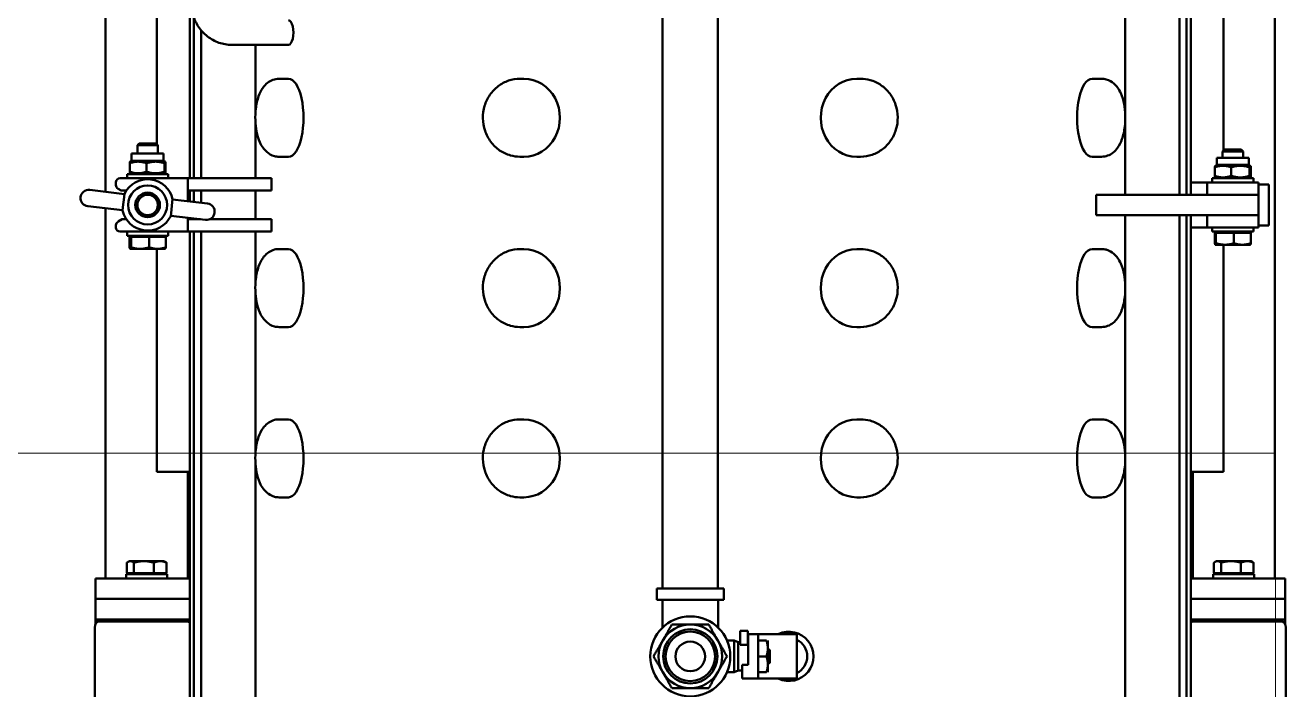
# Model space of a CAD drawing. Extents: x -3873 to 164127, y 7129 to 96529.
# Drawn here: x 50337 to 50951, y 56961 to 57285 of the extents above; entities that cross this region are included whole.
import ezdxf

# ---------------------------------------------------------------- set-up
doc = ezdxf.new("R2010")
doc.units = 0
doc.layers.get('0').update_dxf_attribs({"linetype": 'CONTINUOUS'})
doc.layers.add('LAYOUT Kromeka', color=1, linetype='CONTINUOUS', lineweight=5)
doc.layers.add('Visible (ISO)', color=7, linetype='CONTINUOUS', lineweight=50)

# ---------------------------------------------------------------- blocks, each defined once
blk = doc.blocks.new('defeathering_gibletpump_murzan_4b1')
at = {"ltscale": 20}
for p, q in [((0.000005, 375.000005), (-0.000005, -375.000005)), ((490.000175, 374.999995), (0.000005, 375.000005))]:
    blk.add_line(p, q, dxfattribs=at)
blk = doc.blocks.new('FP02-1500_Feet_deskinner')
at = {"layer": 'Visible (ISO)', "color": 0}
for p, q in [((-211.96, 1577.36), (-211.96, 1730.73)), ((212.04, 1577.36), (212.04, 1730.73)), ((-238.46, 1464.48), (-238.46, 1725.73)), ((238.54, 1456.48), (238.54, 1725.73)), ((-244, 1703.48), (-244, 1464.48)), ((-242, 1703.48), (-242, 1464.48)), ((242, 1456.48), (242, 1703.48)), ((244, 1456.48), (244, 1703.48)), ((-290.35, 1699.48), (-290.35, 1657.48)), ((290.35, 1657.48), (290.35, 1699.48)), ((17.93, 1679.23), (21.49, 1679.23)), ((21.49, 1679.23), (21.49, 1663.73)), ((23.44, 1678.45), (21.49, 1679.23)), ((23.44, 1664.5), (23.44, 1678.45)), ((23.44, 1678.45), (25.39, 1678.45)), ((33.19, 1682.33), (25.39, 1682.33)), ((25.39, 1675.55), (25.39, 1682.33)), ((33.19, 1682.33), (33.19, 1660.63)), ((33.19, 1682.33), (51.94, 1682.33)), ((37.15, 1679.23), (33.19, 1679.23)), ((37.84, 1679.23), (37.84, 1675.35)), ((51.94, 1660.63), (51.94, 1682.33)), ((28.29, 1675.55), (25.39, 1675.55)), ((28.29, 1675.55), (28.29, 1660.63)), ((37.84, 1675.35), (37.84, 1667.6)), ((38.82, 1674.58), (37.84, 1675.35)), ((38.82, 1674.58), (38.82, 1668.38)), ((28.1, 1665.82), (24.39, 1665.82)), ((24.39, 1665.82), (24.39, 1659.08)), ((28.1, 1665.82), (28.1, 1659.08)), ((37.15, 1671.48), (33.19, 1671.48)), ((38.82, 1668.38), (37.84, 1667.6)), ((37.84, 1667.6), (37.84, 1663.73)), ((17.93, 1663.73), (21.49, 1663.73)), ((23.44, 1664.5), (21.49, 1663.73)), ((23.44, 1664.5), (24.39, 1664.5)), ((28.1, 1664.5), (28.29, 1664.5)), ((28.1, 1663.12), (28.29, 1663.12)), ((28.1, 1660.63), (28.29, 1660.63)), ((28.29, 1660.63), (33.19, 1660.63)), ((37.15, 1663.73), (33.19, 1663.73)), ((33.19, 1660.63), (51.94, 1660.63)), ((-290, 1655.82), (-290, 1653.48)), ((-290, 1643.48), (-290, 1653.48)), ((-287, 1653.48), (-290, 1653.48)), ((-288.23, 1654.48), (-245.1, 1654.48)), ((-286.5, 1653.48), (-287, 1653.48)), ((-244, 1653.48), (-286.5, 1653.48)), ((-245.1, 1654.48), (-244, 1654.48)), ((-211.96, 1577.36), (-211.96, 1655.6)), ((-13.56, 1657.5), (-13.56, 1653.48)), ((-13.56, 1653.48), (-13.56, 1643.92)), ((13.64, 1653.48), (13.64, 1657.5)), ((13.64, 1653.48), (13.64, 1643.92)), ((24.39, 1659.08), (28.1, 1659.08)), ((212.04, 1577.36), (212.04, 1655.6)), ((244, 1654.48), (245.1, 1654.48)), ((244, 1653.48), (286.5, 1653.48)), ((245.1, 1654.48), (288.23, 1654.48)), ((287, 1653.48), (286.5, 1653.48)), ((290, 1653.48), (287, 1653.48)), ((290, 1653.48), (290, 1655.82)), ((290, 1653.48), (290, 1643.48)), ((-290, 1633.48), (-290, 1643.48)), ((-287, 1643.48), (-290, 1643.48)), ((-290, 1643.48), (-287, 1643.48)), ((-244, 1643.48), (-287, 1643.48)), ((-244, 1643.48), (-287, 1643.48)), ((-16.28, 1643.92), (16.36, 1643.92)), ((-16.28, 1643.92), (-16.28, 1638.48)), ((16.36, 1643.92), (16.36, 1638.48)), ((287, 1643.48), (244, 1643.48)), ((287, 1643.48), (244, 1643.48)), ((290, 1643.48), (287, 1643.48)), ((287, 1643.48), (290, 1643.48)), ((290, 1643.48), (290, 1633.48)), ((-16.28, 1638.48), (16.36, 1638.48)), ((-13.46, 266.48), (-13.46, 1638.48)), ((13.54, 266.48), (13.54, 1638.48)), ((-290, 1633.48), (-287, 1633.48)), ((-244, 1633.48), (-287, 1633.48)), ((-285, 1633.48), (-285, 1453.14)), ((-275, 1631.48), (-275, 1633.48)), ((-275, 1631.48), (-255, 1631.48)), ((-274.69, 1630.88), (-274.69, 1625.84)), ((-274.69, 1630.88), (-271.2, 1630.88)), ((-272.7, 1630.88), (-272.7, 1631.48)), ((-271.2, 1630.88), (-271.2, 1625.84)), ((-271.2, 1630.88), (-261.52, 1630.88)), ((-261.52, 1630.88), (-261.52, 1625.84)), ((-261.52, 1630.88), (-255.31, 1630.88)), ((-257.3, 1630.88), (-257.3, 1631.48)), ((-255.31, 1630.88), (-255.31, 1625.84)), ((-255, 1631.48), (-255, 1633.48)), ((-245, 1633.48), (-245, 1581.48)), ((287, 1633.48), (244, 1633.48)), ((245, 1633.48), (245, 1581.48)), ((255, 1631.48), (255, 1633.48)), ((255, 1631.48), (275, 1631.48)), ((255.31, 1630.88), (255.31, 1625.84)), ((255.31, 1630.88), (258.8, 1630.88)), ((257.3, 1630.88), (257.3, 1631.48)), ((258.8, 1630.88), (258.8, 1625.84)), ((258.8, 1630.88), (268.48, 1630.88)), ((268.48, 1630.88), (268.48, 1625.84)), ((268.48, 1630.88), (274.69, 1630.88)), ((272.7, 1630.88), (272.7, 1631.48)), ((274.69, 1630.88), (274.69, 1625.84)), ((275, 1631.48), (275, 1633.48)), ((285, 1633.48), (285, 271.48)), ((287, 1633.48), (290, 1633.48)), ((-273.5, 1625.08), (-274.09, 1625.42)), ((-273.5, 1625.08), (-272.95, 1625.08)), ((-272.95, 1625.08), (-266.36, 1625.08)), ((-266.36, 1625.08), (-258.41, 1625.08)), ((-258.41, 1625.08), (-256.5, 1625.08)), ((-256.5, 1625.08), (-255.91, 1625.42)), ((256.5, 1625.08), (255.91, 1625.42)), ((256.5, 1625.08), (257.05, 1625.08)), ((257.05, 1625.08), (263.64, 1625.08)), ((263.64, 1625.08), (271.59, 1625.08)), ((271.59, 1625.08), (273.5, 1625.08)), ((273.5, 1625.08), (274.09, 1625.42)), ((-195.82, 1593.98), (-200.44, 1593.98)), ((-195.82, 1593.98), (-200.44, 1593.98)), ((-81.09, 1593.98), (-83, 1593.98)), ((-81.09, 1593.98), (-83, 1593.98)), ((81.17, 1593.98), (83.08, 1593.98)), ((81.17, 1593.98), (83.08, 1593.98)), ((195.9, 1593.98), (200.52, 1593.98)), ((195.9, 1593.98), (200.52, 1593.98)), ((-260, 1581.48), (-260, 1472.88)), ((-260, 1581.48), (-256.5, 1581.48)), ((-244, 1581.48), (-256.5, 1581.48)), ((244, 1581.48), (256.5, 1581.48)), ((260, 1581.48), (256.5, 1581.48)), ((260, 1581.48), (260, 1470.88)), ((-211.96, 1494.36), (-211.96, 1572.6)), ((-211.96, 1494.36), (-211.96, 1572.6)), ((212.04, 1494.36), (212.04, 1572.6)), ((212.04, 1494.36), (212.04, 1572.6)), ((-195.82, 1555.98), (-200.44, 1555.98)), ((-195.82, 1555.98), (-200.44, 1555.98)), ((-81.09, 1555.98), (-83, 1555.98)), ((-81.09, 1555.98), (-83, 1555.98)), ((81.17, 1555.98), (83.08, 1555.98)), ((81.17, 1555.98), (83.08, 1555.98)), ((195.9, 1555.98), (200.52, 1555.98)), ((195.9, 1555.98), (200.52, 1555.98)), ((-195.82, 1510.98), (-200.44, 1510.98)), ((-81.09, 1510.98), (-83, 1510.98)), ((81.17, 1510.98), (83.08, 1510.98)), ((195.9, 1510.98), (200.52, 1510.98)), ((-211.96, 1464.48), (-211.96, 1489.6)), ((212.04, 1456.48), (212.04, 1489.6)), ((-273.41, 1467.08), (-273.41, 1472.12)), ((-273.04, 1472.88), (-273.07, 1472.86)), ((-273.01, 1472.88), (-273.04, 1472.88)), ((-268.19, 1472.88), (-273.01, 1472.88)), ((-272.62, 1467.08), (-272.62, 1472.12)), ((-259.71, 1472.88), (-268.19, 1472.88)), ((-263.75, 1467.08), (-263.75, 1472.12)), ((-256.04, 1472.88), (-259.71, 1472.88)), ((-256.04, 1472.88), (-256.01, 1472.86)), ((-255.67, 1467.08), (-255.67, 1472.12)), ((-195.82, 1472.98), (-200.44, 1472.98)), ((-81.09, 1472.98), (-83, 1472.98)), ((81.17, 1472.98), (83.08, 1472.98)), ((195.9, 1472.98), (200.52, 1472.98)), ((255.77, 1465.08), (255.77, 1470.12)), ((256.04, 1470.88), (256.03, 1470.87)), ((256.05, 1470.88), (256.04, 1470.88)), ((260.72, 1470.88), (256.05, 1470.88)), ((256.33, 1465.08), (256.33, 1470.12)), ((269.2, 1470.88), (260.72, 1470.88)), ((265.1, 1465.08), (265.1, 1470.12)), ((273.04, 1470.88), (269.2, 1470.88)), ((273.04, 1470.88), (273.05, 1470.87)), ((273.31, 1465.08), (273.31, 1470.12)), ((-244.96, 1464.48), (-277.96, 1464.48)), ((-254.54, 1466.48), (-274.54, 1466.48)), ((-274.54, 1466.48), (-274.54, 1464.48)), ((-272.62, 1467.08), (-273.41, 1467.08)), ((-263.75, 1467.08), (-272.62, 1467.08)), ((-272.24, 1467.08), (-272.24, 1466.48)), ((-267.97, 1463.67), (-268.14, 1463.45)), ((-267.97, 1463.67), (-263.98, 1464.13)), ((-263.98, 1464.13), (-263.76, 1463.95)), ((-255.67, 1467.08), (-263.75, 1467.08)), ((-256.84, 1467.08), (-256.84, 1466.48)), ((-254.54, 1466.48), (-254.54, 1464.48)), ((-244.96, 1458.48), (-244.96, 1464.48)), ((-204.09, 1464.48), (-244.96, 1464.48)), ((-244.96, 1457.76), (-244.96, 1464.48)), ((-204.09, 1464.48), (-204.09, 1458.48)), ((274.54, 1464.48), (254.54, 1464.48)), ((254.54, 1464.48), (254.54, 1462.48)), ((256.33, 1465.08), (255.77, 1465.08)), ((265.1, 1465.08), (256.33, 1465.08)), ((256.84, 1465.08), (256.84, 1464.48)), ((273.31, 1465.08), (265.1, 1465.08)), ((272.24, 1465.08), (272.24, 1464.48)), ((274.54, 1464.48), (274.54, 1462.48)), ((-279.96, 1462.48), (-279.96, 1461.37)), ((-278.96, 1459.63), (-276.96, 1458.48)), ((-277.04, 1458.48), (-277.04, 1458.53)), ((-277.04, 1458.48), (-276.96, 1458.48)), ((-276.96, 1458.48), (-276.96, 1458.48)), ((-274.9, 1458.48), (-276.96, 1458.48)), ((-274.9, 1458.48), (-276.96, 1458.48)), ((-252.94, 1453.93), (-253.29, 1456.93)), ((-236.3, 1458.77), (-253.28, 1456.8)), ((-238.78, 1458.48), (-244.96, 1458.48)), ((-244, 1458.48), (-244, 1457.88)), ((-242, 1458.48), (-242, 1458.11)), ((-204.09, 1458.48), (-234.29, 1458.48)), ((-211.96, 1444.48), (-211.96, 1458.48)), ((244, 1462.48), (252.04, 1462.48)), ((252.04, 1456.48), (252.04, 1462.48)), ((277.04, 1462.48), (252.04, 1462.48)), ((277.04, 1462.48), (277.04, 1456.48)), ((277.04, 1461.48), (282.04, 1461.48)), ((282.04, 1461.48), (282.04, 1441.48)), ((-293.7, 1452.14), (-276.72, 1454.1)), ((-276.74, 1454.22), (-276.39, 1451.23)), ((-276.14, 1449.03), (-276.39, 1451.23)), ((-252.94, 1453.93), (-252.69, 1451.73)), ((-252.34, 1448.74), (-252.69, 1451.73)), ((-235.38, 1450.82), (-252.36, 1448.86)), ((-238.46, 1444.48), (-238.46, 1450.46)), ((197.96, 1456.48), (247.04, 1456.48)), ((197.96, 1446.48), (197.96, 1456.48)), ((277.04, 1456.48), (247.04, 1456.48)), ((277.04, 1456.48), (277.04, 1446.48)), ((-292.78, 1444.19), (-275.8, 1446.15)), ((-285, 1445.09), (-285, 455.14)), ((-277.36, 1444.48), (-278.96, 1443.56)), ((-277.36, 1444.48), (-274.9, 1444.48)), ((-276.14, 1449.03), (-275.79, 1446.03)), ((-244.96, 1438.48), (-244.96, 1449.71)), ((-244.96, 1438.48), (-244.96, 1444.48)), ((-204.09, 1444.48), (-244.96, 1444.48)), ((-244, 1449.82), (-244, 1444.48)), ((-242, 1450.05), (-242, 1444.48)), ((-204.09, 1444.48), (-204.09, 1438.48)), ((197.96, 1446.48), (247.04, 1446.48)), ((212.04, 1411.36), (212.04, 1446.48)), ((238.54, 458.48), (238.54, 1446.48)), ((242, 458.48), (242, 1446.48)), ((244, 458.48), (244, 1446.48)), ((247.04, 1446.48), (277.04, 1446.48)), ((252.04, 1440.48), (252.04, 1446.48)), ((277.04, 1446.48), (277.04, 1440.48)), ((-279.96, 1441.82), (-279.96, 1440.48)), ((-277.96, 1438.48), (-244.96, 1438.48)), ((-274.54, 1438.48), (-274.54, 1436.48)), ((-265.1, 1438.83), (-265.32, 1439)), ((-261.11, 1439.29), (-265.1, 1438.83)), ((-261.11, 1439.29), (-260.94, 1439.51)), ((-254.54, 1438.48), (-254.54, 1436.48)), ((-204.09, 1438.48), (-244.96, 1438.48)), ((-244, 1438.48), (-244, 466.48)), ((-242, 1438.48), (-242, 1360.14)), ((-238.46, 1366.31), (-238.46, 1438.48)), ((-211.96, 1411.36), (-211.96, 1438.48)), ((252.04, 1440.48), (244, 1440.48)), ((252.04, 1440.48), (277.04, 1440.48)), ((254.54, 1440.48), (254.54, 1438.48)), ((274.54, 1438.48), (254.54, 1438.48)), ((256.74, 1438.48), (256.02, 1438.06)), ((272.34, 1438.48), (273.06, 1438.06)), ((274.54, 1440.48), (274.54, 1438.48)), ((277.04, 1441.48), (282.04, 1441.48)), ((-254.54, 1436.48), (-274.54, 1436.48)), ((-273.28, 1435.32), (-273.28, 1431.14)), ((-272.34, 1436.48), (-273.05, 1436.07)), ((-265.05, 1435.32), (-265.05, 1431.14)), ((-256.74, 1436.48), (-256.03, 1436.07)), ((-256.31, 1435.32), (-256.31, 1431.14)), ((-255.8, 1435.32), (-255.8, 1431.14)), ((255.7, 1437.32), (255.7, 1433.14)), ((256.74, 1431.98), (256.02, 1432.4)), ((272.34, 1431.98), (256.74, 1431.98)), ((256.74, 1431.98), (256.74, 1428.48)), ((263.8, 1437.32), (263.8, 1433.14)), ((272.34, 1431.98), (273.06, 1432.4)), ((272.34, 1431.98), (272.34, 1428.48)), ((272.65, 1437.32), (272.65, 1433.14)), ((273.38, 1437.32), (273.38, 1433.14)), ((-272.34, 1429.98), (-273.05, 1430.39)), ((-256.74, 1429.98), (-272.34, 1429.98)), ((-272.34, 1429.98), (-272.34, 1426.48)), ((-256.74, 1426.48), (-272.34, 1426.48)), ((-269.54, 1426.48), (-269.54, 1422.4)), ((-259.54, 1426.48), (-259.54, 1422.4)), ((-256.74, 1429.98), (-256.03, 1430.39)), ((-256.74, 1429.98), (-256.74, 1426.48)), ((-195.82, 1427.98), (-200.44, 1427.98)), ((-81.09, 1427.98), (-83, 1427.98)), ((81.17, 1427.98), (83.08, 1427.98)), ((195.9, 1427.98), (200.52, 1427.98)), ((272.34, 1428.48), (256.74, 1428.48)), ((259.54, 1428.48), (259.54, 1425.4)), ((269.54, 1428.48), (269.54, 1425.4)), ((-269.54, 1422.4), (-259.54, 1422.4)), ((-268.62, 1421.48), (-269.54, 1422.4)), ((-260.46, 1421.48), (-268.62, 1421.48)), ((-260.46, 1421.48), (-259.54, 1422.4)), ((-260, 1421.94), (-260, 474.88)), ((259.54, 1425.4), (269.54, 1425.4)), ((260.46, 1424.48), (259.54, 1425.4)), ((260, 1424.94), (260, 472.88)), ((268.62, 1424.48), (260.46, 1424.48)), ((268.62, 1424.48), (269.54, 1425.4)), ((-211.96, 1373.48), (-211.96, 1406.6)), ((212.04, 1328.36), (212.04, 1406.6)), ((-195.82, 1389.98), (-200.44, 1389.98)), ((-81.09, 1389.98), (-83, 1389.98)), ((81.17, 1389.98), (83.08, 1389.98)), ((195.9, 1389.98), (200.52, 1389.98)), ((-223.51, 1373.48), (-195.79, 1373.48))]:
    blk.add_line(p, q, dxfattribs=at)
for centre, radius in [((0.04, 1671.48), 19.5), ((0.04, 1671.48), 13.22), ((0.04, 1671.48), 12.06), ((0.04, 1671.48), 7.24), ((-264.54, 1451.48), 9.5), ((-264.54, 1451.48), 9.5), ((-264.54, 1451.48), 6), ((-264.54, 1451.48), 5)]:
    blk.add_circle(centre, radius, dxfattribs=at)
for centre, radius, start, end in [((0.04, 1671.48), 15.5, 90, 150), ((0.04, 1671.48), 15.5, 30, 90), ((0.04, 1671.48), 15.5, 150, 210), ((0.04, 1671.48), 15.5, 330, 30), ((48.04, 1671.48), 12, 244.71128, 115.28872), ((48.04, 1671.48), 9, 295.67929, 64.32071), ((0.04, 1671.48), 15.5, 210, 270), ((0.04, 1671.48), 15.5, 270, 330), ((-286.5, 1656.98), 3.5, 216.45459, 270), ((286.5, 1656.98), 3.5, 270, 323.54541), ((-277.96, 1462.48), 2, 90, 180), ((-264.54, 1451.48), 12.5, 25.85323, 167.3223), ((-277.96, 1461.37), 2, 180, 240), ((-235.84, 1454.79), 4, 276.58776, 96.58776), ((-293.24, 1448.17), 4, 96.58776, 276.58776), ((-264.54, 1451.48), 12.5, 167.3223, 167.91641), ((-264.54, 1451.48), 12.5, 205.24226, 205.85323), ((-264.54, 1451.48), 12.5, 205.85323, 347.3223), ((-277.96, 1441.82), 2, 120, 180), ((-277.96, 1440.48), 2, 180, 270)]:
    blk.add_arc(centre, radius, start, end, dxfattribs=at)
for centre, major_axis, ratio, start_param, end_param in [((-288.23, 1657.48), (0, -3), 0.707107, 4.712389, 6.283185), ((-245.1, 1657.48), (0, -3), 0.707107, 0, 0.544443), ((245.1, 1657.48), (0, -3), 0.707107, 5.738743, 6.283185), ((288.23, 1657.48), (0, -3), 0.707107, 0, 1.570796), ((-195.82, 1574.98), (0, -19), 0.382683, 0, 3.141593), ((-195.82, 1574.98), (0, -19), 0.382683, 0, 3.141593), ((-81.09, 1574.98), (0, -19), 0.92388, 0, 3.141593), ((-81.09, 1574.98), (0, -19), 0.92388, 0, 3.141593), ((81.17, 1574.98), (0, 19), 0.92388, 0, 3.141593), ((81.17, 1574.98), (0, 19), 0.92388, 0, 3.141593), ((195.9, 1574.98), (0, 19), 0.382683, 0, 3.141593), ((195.9, 1574.98), (0, 19), 0.382683, 0, 3.141593), ((-195.82, 1491.98), (0, -19), 0.382683, 0, 3.141593), ((-81.09, 1491.98), (0, -19), 0.92388, 0, 3.141593), ((81.17, 1491.98), (0, 19), 0.92388, 0, 3.141593), ((195.9, 1491.98), (0, 19), 0.382683, 0, 3.141593), ((-195.82, 1408.98), (0, -19), 0.382683, 0, 3.141593), ((-81.09, 1408.98), (0, -19), 0.92388, 0, 3.141593), ((81.17, 1408.98), (0, 19), 0.92388, 0, 3.141593), ((195.9, 1408.98), (0, 19), 0.382683, 0, 3.141593), ((-195.79, 1367.48), (0, -6), 0.382683, 0, 3.141593)]:
    blk.add_ellipse(centre, major_axis=major_axis, ratio=ratio, start_param=start_param, end_param=end_param, dxfattribs=at)
for points, weights in [([(-8.91, 1686.98), (-11.31, 1682.83), (-13.38, 1679.23)], [1.69574801376, 1.8269145791, 1.8269145791]), ([(0.04, 1686.98), (-4.11, 1686.98), (-8.91, 1686.98)], [1.8269145791, 1.8269145791, 1.69574801376]), ([(8.99, 1686.98), (4.19, 1686.98), (0.04, 1686.98)], [1.69574801376, 1.8269145791, 1.8269145791]), ([(13.46, 1679.23), (11.39, 1682.83), (8.99, 1686.98)], [1.8269145791, 1.8269145791, 1.69574801376]), ([(-13.38, 1679.23), (-15.46, 1675.63), (-17.86, 1671.48)], [1.8269145791, 1.8269145791, 1.69574801376]), ([(17.94, 1671.48), (15.54, 1675.63), (13.46, 1679.23)], [1.69574801376, 1.8269145791, 1.8269145791]), ([(37.15, 1679.23), (37.84, 1677.15), (37.84, 1675.35)], [1.51423404469, 1.63136045566, 1.63136045566]), ([(37.84, 1675.35), (37.84, 1673.56), (37.15, 1671.48)], [1.63136045566, 1.63136045566, 1.51423404469]), ([(-17.86, 1671.48), (-15.46, 1667.33), (-13.38, 1663.73)], [1.69574801376, 1.8269145791, 1.8269145791]), ([(13.46, 1663.73), (15.54, 1667.33), (17.94, 1671.48)], [1.8269145791, 1.8269145791, 1.69574801376]), ([(37.15, 1671.48), (37.84, 1669.4), (37.84, 1667.6)], [1.51423404469, 1.63136045566, 1.63136045566]), ([(37.84, 1667.6), (37.84, 1665.81), (37.15, 1663.73)], [1.63136045566, 1.63136045566, 1.51423404469]), ([(-13.38, 1663.73), (-11.31, 1660.13), (-8.91, 1655.98)], [1.8269145791, 1.8269145791, 1.69574801376]), ([(8.99, 1655.98), (11.39, 1660.13), (13.46, 1663.73)], [1.69574801376, 1.8269145791, 1.8269145791]), ([(-8.91, 1655.98), (-4.11, 1655.98), (0.04, 1655.98)], [1.69574801376, 1.8269145791, 1.8269145791]), ([(0.04, 1655.98), (4.19, 1655.98), (8.99, 1655.98)], [1.8269145791, 1.8269145791, 1.69574801376]), ([(-274.69, 1625.84), (-273.75, 1625.08), (-272.95, 1625.08)], [1, 1.0379548493, 1]), ([(-272.95, 1625.08), (-272.14, 1625.08), (-271.2, 1625.84)], [1, 1.0379548493, 1]), ([(-271.2, 1625.84), (-268.61, 1625.08), (-266.36, 1625.08)], [1, 1.0379548493, 1]), ([(-266.36, 1625.08), (-264.11, 1625.08), (-261.52, 1625.84)], [1, 1.0379548493, 1]), ([(-261.52, 1625.84), (-259.85, 1625.08), (-258.41, 1625.08)], [1, 1.0379548493, 1]), ([(-258.41, 1625.08), (-256.97, 1625.08), (-255.31, 1625.84)], [1, 1.0379548493, 1]), ([(-255.31, 1625.84), (-255.62, 1625.59), (-255.91, 1625.42)], [1, 1.01227258353, 1.01660856295]), ([(255.31, 1625.84), (256.25, 1625.08), (257.05, 1625.08)], [1, 1.0379548493, 1]), ([(257.05, 1625.08), (257.86, 1625.08), (258.8, 1625.84)], [1, 1.0379548493, 1]), ([(258.8, 1625.84), (261.39, 1625.08), (263.64, 1625.08)], [1, 1.0379548493, 1]), ([(263.64, 1625.08), (265.89, 1625.08), (268.48, 1625.84)], [1, 1.0379548493, 1]), ([(268.48, 1625.84), (270.15, 1625.08), (271.59, 1625.08)], [1, 1.0379548493, 1]), ([(271.59, 1625.08), (273.03, 1625.08), (274.69, 1625.84)], [1, 1.0379548493, 1]), ([(274.69, 1625.84), (274.38, 1625.59), (274.09, 1625.42)], [1, 1.01227258353, 1.01660856295]), ([(-273.01, 1472.88), (-273.2, 1472.88), (-273.41, 1472.12)], [1, 1.0379548493, 1]), ([(-272.62, 1472.12), (-272.83, 1472.88), (-273.01, 1472.88)], [1, 1.0379548493, 1]), ([(-268.19, 1472.88), (-270.24, 1472.88), (-272.62, 1472.12)], [1, 1.0379548493, 1]), ([(-263.75, 1472.12), (-266.13, 1472.88), (-268.19, 1472.88)], [1, 1.0379548493, 1]), ([(-259.71, 1472.88), (-261.59, 1472.88), (-263.75, 1472.12)], [1, 1.0379548493, 1]), ([(-255.67, 1472.12), (-257.84, 1472.88), (-259.71, 1472.88)], [1, 1.0379548493, 1]), ([(-256.01, 1472.86), (-255.86, 1472.77), (-255.67, 1472.12)], [1.00941284907, 1.03245002694, 1]), ([(256.05, 1470.88), (255.92, 1470.88), (255.77, 1470.12)], [1, 1.0379548493, 1]), ([(256.33, 1470.12), (256.18, 1470.88), (256.05, 1470.88)], [1, 1.0379548493, 1]), ([(260.72, 1470.88), (258.68, 1470.88), (256.33, 1470.12)], [1, 1.0379548493, 1]), ([(265.1, 1470.12), (262.75, 1470.88), (260.72, 1470.88)], [1, 1.0379548493, 1]), ([(269.2, 1470.88), (267.3, 1470.88), (265.1, 1470.12)], [1, 1.0379548493, 1]), ([(273.31, 1470.12), (271.11, 1470.88), (269.2, 1470.88)], [1, 1.0379548493, 1]), ([(273.05, 1470.87), (273.17, 1470.8), (273.31, 1470.12)], [1.00699426533, 1.03405752754, 1]), ([(-273.28, 1435.32), (-273.16, 1436.01), (-273.05, 1436.07)], [1, 1.06987761734, 1.07662835152]), ([(-265.05, 1435.32), (-269.17, 1436.73), (-273.28, 1435.32)], [1, 1.15470053838, 1]), ([(-256.31, 1435.32), (-260.68, 1436.73), (-265.05, 1435.32)], [1, 1.15470053838, 1]), ([(-255.8, 1435.32), (-256.05, 1436.73), (-256.31, 1435.32)], [1, 1.15470053838, 1]), ([(263.8, 1437.32), (259.75, 1438.73), (255.7, 1437.32)], [1, 1.15470053838, 1]), ([(255.7, 1437.32), (255.87, 1437.97), (256.02, 1438.06)], [1, 1.06650957649, 1.07583093875]), ([(255.7, 1433.14), (259.75, 1431.73), (263.8, 1433.14)], [1, 1.15470053838, 1]), ([(256.02, 1432.4), (255.87, 1432.48), (255.7, 1433.14)], [1.07583093875, 1.06650957649, 1]), ([(272.65, 1437.32), (268.23, 1438.73), (263.8, 1437.32)], [1, 1.15470053838, 1]), ([(263.8, 1433.14), (268.23, 1431.73), (272.65, 1433.14)], [1, 1.15470053838, 1]), ([(273.38, 1437.32), (273.02, 1438.73), (272.65, 1437.32)], [1, 1.15470053838, 1]), ([(272.65, 1433.14), (273.02, 1431.73), (273.38, 1433.14)], [1, 1.15470053838, 1]), ([(-273.28, 1431.14), (-269.17, 1429.73), (-265.05, 1431.14)], [1, 1.15470053838, 1]), ([(-273.05, 1430.39), (-273.16, 1430.45), (-273.28, 1431.14)], [1.07662835152, 1.06987761734, 1]), ([(-265.05, 1431.14), (-260.68, 1429.73), (-256.31, 1431.14)], [1, 1.15470053838, 1]), ([(-256.31, 1431.14), (-256.05, 1429.73), (-255.8, 1431.14)], [1, 1.15470053838, 1])]:
    blk.add_rational_spline(points, weights, degree=2, dxfattribs=at)
for points, knots in [([(-200.44, 1555.98), (-201.48, 1555.98), (-202.51, 1556.17), (-204.43, 1556.86), (-205.3, 1557.37), (-206.98, 1558.67), (-207.69, 1559.48), (-209.26, 1561.65), (-209.9, 1563.04), (-211.09, 1566.4), (-211.52, 1568.42), (-212, 1572.39), (-212.08, 1574.3), (-211.96, 1578.05), (-211.76, 1579.88), (-211.07, 1583.5), (-210.57, 1585.28), (-209.39, 1587.9), (-208.9, 1588.81), (-207.76, 1590.38), (-207.19, 1591.04), (-205.5, 1592.5), (-204.24, 1593.28), (-201.97, 1593.88), (-201.21, 1593.98), (-200.44, 1593.98)], [1.570796, 1.570796, 1.570796, 1.570796, 1.706869, 1.706869, 1.857561, 1.857561, 2.059957, 2.059957, 2.394268, 2.394268, 2.836518, 2.836518, 3.224628, 3.224628, 3.603287, 3.603287, 4.005867, 4.005867, 4.227316, 4.227316, 4.392935, 4.392935, 4.612027, 4.612027, 4.712389, 4.712389, 4.712389, 4.712389]), ([(-200.44, 1555.98), (-201.48, 1555.98), (-202.51, 1556.17), (-204.43, 1556.86), (-205.3, 1557.37), (-206.98, 1558.67), (-207.69, 1559.48), (-209.26, 1561.65), (-209.9, 1563.04), (-211.09, 1566.4), (-211.52, 1568.42), (-212, 1572.39), (-212.08, 1574.3), (-211.96, 1578.05), (-211.76, 1579.88), (-211.07, 1583.5), (-210.57, 1585.28), (-209.39, 1587.9), (-208.9, 1588.81), (-207.76, 1590.38), (-207.19, 1591.04), (-205.5, 1592.5), (-204.24, 1593.28), (-201.97, 1593.88), (-201.21, 1593.98), (-200.44, 1593.98)], [1.570796, 1.570796, 1.570796, 1.570796, 1.706869, 1.706869, 1.857561, 1.857561, 2.059957, 2.059957, 2.394268, 2.394268, 2.836518, 2.836518, 3.224628, 3.224628, 3.603287, 3.603287, 4.005867, 4.005867, 4.227316, 4.227316, 4.392935, 4.392935, 4.612027, 4.612027, 4.712389, 4.712389, 4.712389, 4.712389]), ([(-83, 1555.98), (-84.9, 1555.98), (-86.79, 1556.29), (-90.39, 1557.52), (-92.09, 1558.43), (-95.17, 1560.77), (-96.53, 1562.2), (-98.78, 1565.45), (-99.65, 1567.28), (-100.83, 1571.16), (-101.11, 1573.21), (-101.06, 1577.31), (-100.71, 1579.36), (-99.4, 1583.25), (-98.45, 1585.09), (-96.02, 1588.33), (-94.56, 1589.74), (-91.3, 1591.98), (-89.51, 1592.82), (-86.13, 1593.76), (-84.56, 1593.98), (-83, 1593.98)], [1.570796, 1.570796, 1.570796, 1.570796, 1.875256, 1.875256, 2.182984, 2.182984, 2.498903, 2.498903, 2.824197, 2.824197, 3.156347, 3.156347, 3.490804, 3.490804, 3.822472, 3.822472, 4.146719, 4.146719, 4.461234, 4.461234, 4.712389, 4.712389, 4.712389, 4.712389]), ([(-83, 1555.98), (-84.9, 1555.98), (-86.79, 1556.29), (-90.39, 1557.52), (-92.09, 1558.43), (-95.17, 1560.77), (-96.53, 1562.2), (-98.78, 1565.45), (-99.65, 1567.28), (-100.83, 1571.16), (-101.11, 1573.21), (-101.06, 1577.31), (-100.71, 1579.36), (-99.4, 1583.25), (-98.45, 1585.09), (-96.02, 1588.33), (-94.56, 1589.74), (-91.3, 1591.98), (-89.51, 1592.82), (-86.13, 1593.76), (-84.56, 1593.98), (-83, 1593.98)], [1.570796, 1.570796, 1.570796, 1.570796, 1.875256, 1.875256, 2.182984, 2.182984, 2.498903, 2.498903, 2.824197, 2.824197, 3.156347, 3.156347, 3.490804, 3.490804, 3.822472, 3.822472, 4.146719, 4.146719, 4.461234, 4.461234, 4.712389, 4.712389, 4.712389, 4.712389]), ([(83.08, 1593.98), (84.98, 1593.98), (86.87, 1593.66), (90.47, 1592.44), (92.17, 1591.52), (95.25, 1589.19), (96.61, 1587.76), (98.86, 1584.5), (99.73, 1582.67), (100.91, 1578.8), (101.19, 1576.75), (101.14, 1572.65), (100.79, 1570.59), (99.48, 1566.7), (98.53, 1564.87), (96.1, 1561.63), (94.64, 1560.22), (91.38, 1557.98), (89.59, 1557.13), (86.21, 1556.19), (84.64, 1555.98), (83.08, 1555.98)], [4.712389, 4.712389, 4.712389, 4.712389, 5.016848, 5.016848, 5.324577, 5.324577, 5.640496, 5.640496, 5.965789, 5.965789, 6.29794, 6.29794, 6.632397, 6.632397, 6.964064, 6.964064, 7.288312, 7.288312, 7.602826, 7.602826, 7.853982, 7.853982, 7.853982, 7.853982]), ([(83.08, 1593.98), (84.98, 1593.98), (86.87, 1593.66), (90.47, 1592.44), (92.17, 1591.52), (95.25, 1589.19), (96.61, 1587.76), (98.86, 1584.5), (99.73, 1582.67), (100.91, 1578.8), (101.19, 1576.75), (101.14, 1572.65), (100.79, 1570.59), (99.48, 1566.7), (98.53, 1564.87), (96.1, 1561.63), (94.64, 1560.22), (91.38, 1557.98), (89.59, 1557.13), (86.21, 1556.19), (84.64, 1555.98), (83.08, 1555.98)], [4.712389, 4.712389, 4.712389, 4.712389, 5.016848, 5.016848, 5.324577, 5.324577, 5.640496, 5.640496, 5.965789, 5.965789, 6.29794, 6.29794, 6.632397, 6.632397, 6.964064, 6.964064, 7.288312, 7.288312, 7.602826, 7.602826, 7.853982, 7.853982, 7.853982, 7.853982]), ([(200.52, 1593.98), (201.56, 1593.98), (202.59, 1593.78), (204.51, 1593.1), (205.38, 1592.59), (207.06, 1591.29), (207.77, 1590.48), (209.34, 1588.31), (209.98, 1586.92), (211.17, 1583.56), (211.6, 1581.53), (212.08, 1577.57), (212.16, 1575.66), (212.04, 1571.91), (211.84, 1570.08), (211.15, 1566.46), (210.65, 1564.68), (209.47, 1562.06), (208.98, 1561.15), (207.84, 1559.58), (207.27, 1558.92), (205.58, 1557.46), (204.32, 1556.68), (202.05, 1556.08), (201.29, 1555.98), (200.52, 1555.98)], [4.712389, 4.712389, 4.712389, 4.712389, 4.848462, 4.848462, 4.999153, 4.999153, 5.20155, 5.20155, 5.53586, 5.53586, 5.978111, 5.978111, 6.36622, 6.36622, 6.74488, 6.74488, 7.14746, 7.14746, 7.368909, 7.368909, 7.534528, 7.534528, 7.75362, 7.75362, 7.853982, 7.853982, 7.853982, 7.853982]), ([(200.52, 1593.98), (201.56, 1593.98), (202.59, 1593.78), (204.51, 1593.1), (205.38, 1592.59), (207.06, 1591.29), (207.77, 1590.48), (209.34, 1588.31), (209.98, 1586.92), (211.17, 1583.56), (211.6, 1581.53), (212.08, 1577.57), (212.16, 1575.66), (212.04, 1571.91), (211.84, 1570.08), (211.15, 1566.46), (210.65, 1564.68), (209.47, 1562.06), (208.98, 1561.15), (207.84, 1559.58), (207.27, 1558.92), (205.58, 1557.46), (204.32, 1556.68), (202.05, 1556.08), (201.29, 1555.98), (200.52, 1555.98)], [4.712389, 4.712389, 4.712389, 4.712389, 4.848462, 4.848462, 4.999153, 4.999153, 5.20155, 5.20155, 5.53586, 5.53586, 5.978111, 5.978111, 6.36622, 6.36622, 6.74488, 6.74488, 7.14746, 7.14746, 7.368909, 7.368909, 7.534528, 7.534528, 7.75362, 7.75362, 7.853982, 7.853982, 7.853982, 7.853982]), ([(-200.44, 1472.98), (-201.48, 1472.98), (-202.51, 1473.17), (-204.43, 1473.86), (-205.3, 1474.37), (-206.98, 1475.67), (-207.69, 1476.48), (-209.26, 1478.65), (-209.9, 1480.04), (-211.09, 1483.4), (-211.52, 1485.42), (-212, 1489.39), (-212.08, 1491.3), (-211.96, 1495.05), (-211.76, 1496.88), (-211.07, 1500.5), (-210.57, 1502.28), (-209.39, 1504.9), (-208.9, 1505.81), (-207.76, 1507.38), (-207.19, 1508.04), (-205.5, 1509.5), (-204.24, 1510.28), (-201.97, 1510.88), (-201.21, 1510.98), (-200.44, 1510.98)], [1.570796, 1.570796, 1.570796, 1.570796, 1.706869, 1.706869, 1.857561, 1.857561, 2.059957, 2.059957, 2.394268, 2.394268, 2.836518, 2.836518, 3.224628, 3.224628, 3.603287, 3.603287, 4.005867, 4.005867, 4.227316, 4.227316, 4.392935, 4.392935, 4.612027, 4.612027, 4.712389, 4.712389, 4.712389, 4.712389]), ([(-83, 1472.98), (-84.9, 1472.98), (-86.79, 1473.29), (-90.39, 1474.52), (-92.09, 1475.43), (-95.17, 1477.77), (-96.53, 1479.2), (-98.78, 1482.45), (-99.65, 1484.28), (-100.83, 1488.16), (-101.11, 1490.21), (-101.06, 1494.31), (-100.71, 1496.36), (-99.4, 1500.25), (-98.45, 1502.09), (-96.02, 1505.33), (-94.56, 1506.74), (-91.3, 1508.98), (-89.51, 1509.82), (-86.13, 1510.76), (-84.56, 1510.98), (-83, 1510.98)], [1.570796, 1.570796, 1.570796, 1.570796, 1.875256, 1.875256, 2.182984, 2.182984, 2.498903, 2.498903, 2.824197, 2.824197, 3.156347, 3.156347, 3.490804, 3.490804, 3.822472, 3.822472, 4.146719, 4.146719, 4.461234, 4.461234, 4.712389, 4.712389, 4.712389, 4.712389]), ([(83.08, 1510.98), (84.98, 1510.98), (86.87, 1510.66), (90.47, 1509.44), (92.17, 1508.52), (95.25, 1506.19), (96.61, 1504.76), (98.86, 1501.5), (99.73, 1499.67), (100.91, 1495.8), (101.19, 1493.75), (101.14, 1489.65), (100.79, 1487.59), (99.48, 1483.7), (98.53, 1481.87), (96.1, 1478.63), (94.64, 1477.22), (91.38, 1474.98), (89.59, 1474.13), (86.21, 1473.19), (84.64, 1472.98), (83.08, 1472.98)], [4.712389, 4.712389, 4.712389, 4.712389, 5.016848, 5.016848, 5.324577, 5.324577, 5.640496, 5.640496, 5.965789, 5.965789, 6.29794, 6.29794, 6.632397, 6.632397, 6.964064, 6.964064, 7.288312, 7.288312, 7.602826, 7.602826, 7.853982, 7.853982, 7.853982, 7.853982]), ([(200.52, 1510.98), (201.56, 1510.98), (202.59, 1510.78), (204.51, 1510.1), (205.38, 1509.59), (207.06, 1508.29), (207.77, 1507.48), (209.34, 1505.31), (209.98, 1503.92), (211.17, 1500.56), (211.6, 1498.53), (212.08, 1494.57), (212.16, 1492.66), (212.04, 1488.91), (211.84, 1487.08), (211.15, 1483.46), (210.65, 1481.68), (209.47, 1479.06), (208.98, 1478.15), (207.84, 1476.58), (207.27, 1475.92), (205.58, 1474.46), (204.32, 1473.68), (202.05, 1473.08), (201.29, 1472.98), (200.52, 1472.98)], [4.712389, 4.712389, 4.712389, 4.712389, 4.848462, 4.848462, 4.999153, 4.999153, 5.20155, 5.20155, 5.53586, 5.53586, 5.978111, 5.978111, 6.36622, 6.36622, 6.74488, 6.74488, 7.14746, 7.14746, 7.368909, 7.368909, 7.534528, 7.534528, 7.75362, 7.75362, 7.853982, 7.853982, 7.853982, 7.853982]), ([(-200.44, 1389.98), (-201.48, 1389.98), (-202.51, 1390.17), (-204.43, 1390.86), (-205.3, 1391.37), (-206.98, 1392.67), (-207.69, 1393.48), (-209.26, 1395.65), (-209.9, 1397.04), (-211.09, 1400.4), (-211.52, 1402.42), (-212, 1406.39), (-212.08, 1408.3), (-211.96, 1412.05), (-211.76, 1413.88), (-211.07, 1417.5), (-210.57, 1419.28), (-209.39, 1421.9), (-208.9, 1422.81), (-207.76, 1424.38), (-207.19, 1425.04), (-205.5, 1426.5), (-204.24, 1427.28), (-201.97, 1427.88), (-201.21, 1427.98), (-200.44, 1427.98)], [1.570796, 1.570796, 1.570796, 1.570796, 1.706869, 1.706869, 1.857561, 1.857561, 2.059957, 2.059957, 2.394268, 2.394268, 2.836518, 2.836518, 3.224628, 3.224628, 3.603287, 3.603287, 4.005867, 4.005867, 4.227316, 4.227316, 4.392935, 4.392935, 4.612027, 4.612027, 4.712389, 4.712389, 4.712389, 4.712389]), ([(-83, 1389.98), (-84.9, 1389.98), (-86.79, 1390.29), (-90.39, 1391.52), (-92.09, 1392.43), (-95.17, 1394.77), (-96.53, 1396.2), (-98.78, 1399.45), (-99.65, 1401.28), (-100.83, 1405.16), (-101.11, 1407.21), (-101.06, 1411.31), (-100.71, 1413.36), (-99.4, 1417.25), (-98.45, 1419.09), (-96.02, 1422.33), (-94.56, 1423.74), (-91.3, 1425.98), (-89.51, 1426.82), (-86.13, 1427.76), (-84.56, 1427.98), (-83, 1427.98)], [1.570796, 1.570796, 1.570796, 1.570796, 1.875256, 1.875256, 2.182984, 2.182984, 2.498903, 2.498903, 2.824197, 2.824197, 3.156347, 3.156347, 3.490804, 3.490804, 3.822472, 3.822472, 4.146719, 4.146719, 4.461234, 4.461234, 4.712389, 4.712389, 4.712389, 4.712389]), ([(83.08, 1427.98), (84.98, 1427.98), (86.87, 1427.66), (90.47, 1426.44), (92.17, 1425.52), (95.25, 1423.19), (96.61, 1421.76), (98.86, 1418.5), (99.73, 1416.67), (100.91, 1412.8), (101.19, 1410.75), (101.14, 1406.65), (100.79, 1404.59), (99.48, 1400.7), (98.53, 1398.87), (96.1, 1395.63), (94.64, 1394.22), (91.38, 1391.98), (89.59, 1391.13), (86.21, 1390.19), (84.64, 1389.98), (83.08, 1389.98)], [4.712389, 4.712389, 4.712389, 4.712389, 5.016848, 5.016848, 5.324577, 5.324577, 5.640496, 5.640496, 5.965789, 5.965789, 6.29794, 6.29794, 6.632397, 6.632397, 6.964064, 6.964064, 7.288312, 7.288312, 7.602826, 7.602826, 7.853982, 7.853982, 7.853982, 7.853982]), ([(200.52, 1427.98), (201.56, 1427.98), (202.59, 1427.78), (204.51, 1427.1), (205.38, 1426.59), (207.06, 1425.29), (207.77, 1424.48), (209.34, 1422.31), (209.98, 1420.92), (211.17, 1417.56), (211.6, 1415.53), (212.08, 1411.57), (212.16, 1409.66), (212.04, 1405.91), (211.84, 1404.08), (211.15, 1400.46), (210.65, 1398.68), (209.47, 1396.06), (208.98, 1395.15), (207.84, 1393.58), (207.27, 1392.92), (205.58, 1391.46), (204.32, 1390.68), (202.05, 1390.08), (201.29, 1389.98), (200.52, 1389.98)], [4.712389, 4.712389, 4.712389, 4.712389, 4.848462, 4.848462, 4.999153, 4.999153, 5.20155, 5.20155, 5.53586, 5.53586, 5.978111, 5.978111, 6.36622, 6.36622, 6.74488, 6.74488, 7.14746, 7.14746, 7.368909, 7.368909, 7.534528, 7.534528, 7.75362, 7.75362, 7.853982, 7.853982, 7.853982, 7.853982]), ([(-243.37, 1352.48), (-243.37, 1354.63), (-243.05, 1356.78), (-241.82, 1360.9), (-240.9, 1362.86), (-238.51, 1366.42), (-237.04, 1368.01), (-233.69, 1370.65), (-231.79, 1371.7), (-227.8, 1373.1), (-225.7, 1373.47), (-223.56, 1373.48), (-223.54, 1373.48), (-223.51, 1373.48)], [1.570796, 1.570796, 1.570796, 1.570796, 1.884956, 1.884956, 2.199115, 2.199115, 2.513274, 2.513274, 2.827433, 2.827433, 3.137548, 3.137548, 3.141593, 3.141593, 3.141593, 3.141593])]:
    blk.add_open_spline(points, degree=3, knots=knots, dxfattribs=at)

msp = doc.modelspace()

# ---------------------------------------------------------------- block references
at = {"layer": 'LAYOUT Kromeka', "xscale": -1, "rotation": 180}
msp.add_blockref('FP02-1500_Feet_deskinner', (50660.98, 58648.92), dxfattribs=at)
at = {"layer": 'LAYOUT Kromeka', "ltscale": 20, "rotation": 270}
msp.add_blockref('defeathering_gibletpump_murzan_4b1', (50571.35, 57076.44), dxfattribs=at)

doc.saveas('drawing.dxf')
